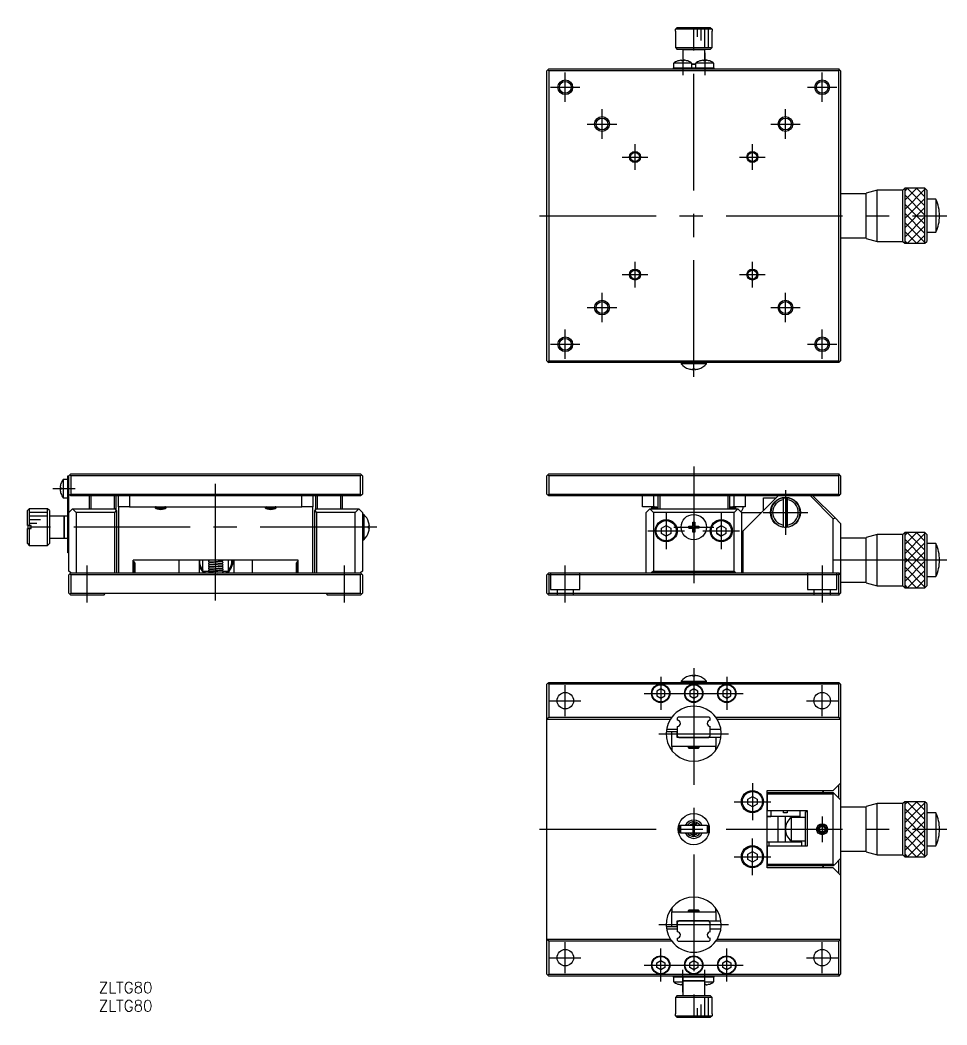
# Model space of a CAD drawing. Extents: x -184 to 367, y -136 to 138.
# Drawn here: x -183.6 to 69, y -135.6 to 138.1 of the extents above; entities that cross this region are included whole.
import ezdxf

# ---------------------------------------------------------------- set-up
doc = ezdxf.new("R2010")
doc.units = 0
doc.linetypes.add('CENTER', pattern=[50.8, 31.75, -6.35, 6.35, -6.35])
doc.linetypes.add('DASHED', pattern=[19.05, 12.7, -6.35])
doc.layers.get('0').update_dxf_attribs({"linetype": 'CONTINUOUS'})
doc.layers.add('CENTER', color=1, linetype='CENTER')
doc.styles.get("Standard").update_dxf_attribs({"font": 'txt.shx', "height": 3, "bigfont": 'bigfont.shx'})

msp = doc.modelspace()

# ---------------------------------------------------------------- linework, layer by layer
at = {"color": 7, "linetype": 'CONTINUOUS'}
for p, q in [((-5, 135.09), (-5, 130.59)), ((-5, 135.09), (-4.98, 135.09)), ((-4.98, 135.59), (-4.48, 136.09)), ((4.98, 135.59), (-4.98, 135.59)), ((-4.98, 135.09), (-4.98, 135.59)), ((-4.48, 136.09), (4.48, 136.09)), ((1, 133.5), (1, 135.59)), ((2, 132.5), (2, 135.59)), ((3, 130.59), (3, 135.59)), ((4, 130.59), (4, 135.5)), ((4.48, 136.09), (4.98, 135.59)), ((4.98, 135.59), (4.98, 135.09)), ((4.98, 135.09), (5, 135.09)), ((5, 130.59), (5, 135.09)), ((-5, 130.59), (5, 130.59)), ((-5, 130.59), (-4.5, 130.09)), ((4.5, 130.09), (-4.5, 130.09)), ((-3, 130.09), (-4.5, 130.09)), ((3, 130.09), (-3, 130.09)), ((-3, 130.09), (3, 130.09)), ((-3, 130.09), (-3, 126.96)), ((4.5, 130.09), (3, 130.09)), ((3, 126.96), (3, 130.09)), ((4.5, 130.09), (5, 130.59)), ((-5.5, 126.32), (-5.5, 125.09)), ((-0.5, 126.32), (-5.5, 126.32)), ((-4.32, 126.96), (-4.35, 126.96)), ((-4.32, 126.96), (-4.35, 126.96)), ((-3.3, 126.96), (-3.3, 127.17)), ((-2.7, 126.96), (-3.3, 126.96)), ((-2.7, 127.17), (-2.7, 126.96)), ((-1.65, 126.96), (-1.68, 126.96)), ((-1.65, 126.96), (-1.68, 126.96)), ((-0.5, 125.09), (-0.5, 126.32)), ((-0.5, 126.09), (0.5, 126.09)), ((0.5, 126.09), (-0.5, 126.09)), ((0.5, 126.32), (0.5, 125.09)), ((5.5, 126.32), (0.5, 126.32)), ((1.68, 126.96), (1.65, 126.96)), ((1.68, 126.96), (1.65, 126.96)), ((2.7, 126.96), (2.7, 127.17)), ((3.3, 126.96), (2.7, 126.96)), ((3.3, 127.17), (3.3, 126.96)), ((4.35, 126.96), (4.32, 126.96)), ((4.35, 126.96), (4.32, 126.96)), ((5.5, 125.09), (5.5, 126.32)), ((-39.75, 124.54), (-40, 124.29)), ((-40, 45.29), (-40, 124.29)), ((-39.5, 124.79), (-39.75, 124.54)), ((-39.5, 124.29), (-39.75, 124.54)), ((-39.5, 124.79), (-2.5, 124.79)), ((-39.5, 124.29), (-39.5, 45.29)), ((39.5, 124.29), (-39.5, 124.29)), ((-5.5, 124.79), (-5.5, 125.09)), ((-5.5, 125.09), (-2.5, 125.09)), ((-2.5, 125.09), (2.5, 125.09)), ((-2.5, 124.79), (2.5, 124.79)), ((-2.5, 124.79), (2.5, 124.79)), ((2.5, 125.09), (5.5, 125.09)), ((2.5, 124.79), (39.5, 124.79)), ((5.5, 125.09), (5.5, 124.79)), ((39.75, 124.54), (39.5, 124.79)), ((39.5, 124.29), (39.75, 124.54)), ((39.5, 45.29), (39.5, 124.29)), ((40, 124.29), (39.75, 124.54)), ((40, 124.29), (40, 45.29)), ((47, 90.79), (40, 90.79)), ((50, 91.79), (47, 90.99)), ((47, 78.59), (47, 90.99)), ((47, 90.99), (47, 90.99)), ((50, 77.79), (50, 91.79)), ((57, 91.79), (50, 91.79)), ((50, 91.79), (50, 91.79)), ((57.5, 92.29), (57, 91.79)), ((57, 77.79), (57, 91.79)), ((57, 91.79), (57, 91.79)), ((63, 92.29), (57.5, 92.29)), ((57.5, 92.29), (57.5, 77.29)), ((57.5, 89.01), (60.78, 92.29)), ((57.5, 91.51), (58.28, 92.29)), ((57.5, 92.29), (57.5, 92.29)), ((57.5, 86.51), (63, 92.01)), ((57.5, 90.47), (63, 84.97)), ((58.18, 92.29), (63, 87.47)), ((60.68, 92.29), (63, 89.97)), ((63, 77.29), (63, 92.29)), ((63.5, 91.79), (63, 92.29)), ((63.5, 91.79), (63.5, 77.79)), ((57.5, 84.01), (63, 89.51)), ((57.5, 87.97), (63, 82.47)), ((66, 89.29), (63.5, 89.29)), ((66, 89.29), (66, 80.29)), ((57.5, 81.51), (63, 87.01)), ((57.5, 85.47), (63, 79.97)), ((57.5, 79.01), (63, 84.51)), ((57.5, 82.97), (63, 77.47)), ((57.5, 80.47), (60.68, 77.29)), ((58.28, 77.29), (63, 82.01)), ((60.78, 77.29), (63, 79.51)), ((63.5, 80.29), (66, 80.29)), ((40, 78.79), (47, 78.79)), ((47, 78.59), (50, 77.79)), ((50, 77.79), (57, 77.79)), ((57, 77.79), (57.5, 77.29)), ((57.5, 77.97), (58.18, 77.29)), ((57.5, 77.29), (63, 77.29)), ((63, 77.29), (63.5, 77.79)), ((-40, 45.29), (-39.75, 45.04)), ((-39.5, 45.29), (-39.75, 45.04)), ((-39.75, 45.04), (-39.5, 44.79)), ((-39.5, 45.29), (39.5, 45.29)), ((39.5, 44.79), (-39.5, 44.79)), ((-3.45, 44.79), (-3.45, 44.45)), ((3.45, 44.45), (-3.45, 44.45)), ((3.45, 44.45), (3.45, 44.79)), ((39.75, 45.04), (39.5, 45.29)), ((39.5, 44.79), (39.75, 45.04)), ((39.75, 45.04), (40, 45.29)), ((-1.35, 43.1), (-1.35, 43.1)), ((-0.26, 43.1), (0.26, 43.1)), ((-0.26, 42.91), (-0.26, 43.1)), ((0.26, 43.1), (0.26, 42.91)), ((1.35, 43.1), (1.35, 43.1)), ((-170.59, 11), (-170.59, 14)), ((-170.59, 14), (-170.29, 14)), ((-170.29, 14), (-170.04, 14.25)), ((-170.29, 9), (-170.29, 14)), ((-169.79, 14.5), (-170.04, 14.25)), ((-170.04, 14.25), (-169.79, 14)), ((-169.79, 14.5), (-167.29, 14.5)), ((-90.79, 14), (-169.79, 14)), ((-169.79, 14), (-169.79, 9)), ((-167.29, 14.5), (-163.29, 14.5)), ((-163.29, 14.5), (-97.29, 14.5)), ((-97.29, 14.5), (-93.29, 14.5)), ((-93.29, 14.5), (-90.79, 14.5)), ((-90.79, 14.5), (-90.54, 14.25)), ((-90.79, 14), (-90.54, 14.25)), ((-90.79, 9), (-90.79, 14)), ((-90.54, 14.25), (-90.29, 14)), ((-90.29, 14), (-90.29, 9)), ((-40, 14), (-39.75, 14.25)), ((-40, 9), (-40, 14)), ((-39.5, 14.5), (-39.75, 14.25)), ((-39.75, 14.25), (-39.5, 14)), ((-39.5, 14.5), (39.5, 14.5)), ((39.5, 14), (-39.5, 14)), ((-39.5, 14), (-39.5, 9)), ((39.75, 14.25), (39.5, 14.5)), ((39.5, 14), (39.75, 14.25)), ((39.5, 9), (39.5, 14)), ((39.75, 14.25), (40, 14)), ((40, 14), (40, 9)), ((-172.46, 11.85), (-172.46, 11.82)), ((-170.59, 13), (-171.82, 13)), ((-171.82, 13), (-171.82, 8)), ((-170.59, 10.5), (-170.59, 11)), ((-170.59, 11), (-170.59, 10.5)), ((-172.67, 10.8), (-172.46, 10.8)), ((-172.46, 10.2), (-172.67, 10.2)), ((-172.46, 10.8), (-172.46, 10.2)), ((-172.46, 9.18), (-172.46, 9.15)), ((-170.59, -4), (-170.59, 10.5)), ((-170.29, 4), (-170.29, 9)), ((-170.29, 9), (-170.04, 8.75)), ((-170.04, 8.75), (-169.79, 9)), ((-169.79, 8.5), (-170.04, 8.75)), ((-169.79, 9), (-90.79, 9)), ((-167.29, 8.5), (-169.79, 8.5)), ((-163.29, 8.5), (-167.29, 8.5)), ((-164.79, 8.5), (-164.79, 5)), ((-164.29, 8.5), (-164.29, 5)), ((-157.29, 8.5), (-163.29, 8.5)), ((-157.99, 8.5), (-157.99, 5)), ((-157.49, 8.5), (-157.49, 4.95)), ((-153.29, 8.5), (-157.29, 8.5)), ((-156.79, 5.5), (-156.79, 8.5)), ((-153.79, 8.5), (-153.79, 5.5)), ((-146.79, 8.5), (-153.29, 8.5)), ((-143.79, 8.5), (-146.79, 8.5)), ((-116.79, 8.5), (-143.79, 8.5)), ((-113.79, 8.5), (-116.79, 8.5)), ((-107.29, 8.5), (-113.79, 8.5)), ((-103.29, 8.5), (-107.29, 8.5)), ((-106.79, 5.5), (-106.79, 8.5)), ((-103.79, 8.5), (-103.79, 5.5)), ((-97.29, 8.5), (-103.29, 8.5)), ((-103.09, 8.5), (-103.09, 4.95)), ((-102.6, 8.5), (-102.6, 5)), ((-93.29, 8.5), (-97.29, 8.5)), ((-96.29, 8.5), (-96.29, 5)), ((-95.79, 8.5), (-95.79, 5)), ((-90.79, 8.5), (-93.29, 8.5)), ((-90.79, 9), (-90.54, 8.75)), ((-90.54, 8.75), (-90.79, 8.5)), ((-90.54, 8.75), (-90.29, 9)), ((-40, 9), (-39.75, 8.75)), ((-39.75, 8.75), (-39.5, 9)), ((-39.75, 8.75), (-39.5, 8.5)), ((-39.5, 9), (39.5, 9)), ((-37, 8.5), (-39.5, 8.5)), ((-33, 8.5), (-37, 8.5)), ((-27, 8.5), (-33, 8.5)), ((-23, 8.5), (-27, 8.5)), ((23, 8.5), (-23, 8.5)), ((-14, 5.5), (-14, 8.5)), ((-11, 8.5), (-11, 5.5)), ((-9.75, 8.5), (-9.75, 5)), ((-9.25, 8.5), (-9.25, 5)), ((9.25, 8.5), (9.25, 5)), ((9.75, 8.5), (9.75, 5)), ((11, 5.5), (11, 8.5)), ((23, 8.5), (13.5, -1)), ((14, 8.5), (14, 5.5)), ((27, 8.5), (23, 8.5)), ((33, 8.5), (27, 8.5)), ((38, 2.29), (31.79, 8.5)), ((32.5, 8.5), (38.5, 2.5)), ((37, 8.5), (33, 8.5)), ((39.5, 8.5), (37, 8.5)), ((39.5, 9), (39.75, 8.75)), ((39.75, 8.75), (39.5, 8.5)), ((39.75, 8.75), (40, 9)), ((-171.82, 8), (-170.59, 8)), ((-156.79, 5.5), (-156.79, 0.5)), ((-153.79, 5.5), (-156.79, 5.5)), ((-153.79, 5.5), (-106.79, 5.5)), ((-116.41, 5.5), (-116.79, 5.43)), ((-103.79, 5.5), (-106.79, 5.5)), ((-103.79, 0.5), (-103.79, 5.5)), ((-11, 5.5), (-14, 5.5)), ((-11.5, 5.5), (-11.5, 5.25)), ((14, 5.5), (11, 5.5)), ((11.5, 5.25), (11.5, 5.5)), ((19, 4.5), (19, 8)), ((19, 8), (22.5, 8)), ((19, 8), (22.5, 8)), ((24.1, 8), (24.5, 8)), ((24.1, 8), (24.5, 8)), ((24.5, 8), (25, 8)), ((24.5, 8), (25, 8)), ((24.5, 7.46), (24.5, 7.97)), ((24.5, 0.54), (24.5, 7.46)), ((25, 8), (25.9, 8)), ((25, 8), (25.9, 8)), ((25.5, 0.03), (25.5, 7.97)), ((25.5, 7.97), (25.5, 7.46)), ((25.5, 7.46), (25.5, 0.54)), ((26.03, 7.97), (26.18, 7.82)), ((26.03, 7.97), (26.18, 7.82)), ((-181.09, 5), (-181.59, 4.5)), ((-181.59, 0.4), (-181.59, 4.5)), ((-176.09, 5), (-181.09, 5)), ((-181.09, 5), (-181.09, 0.4)), ((-176.09, 4), (-181.09, 4)), ((-176.09, 3), (-181.09, 3)), ((-175.59, 4.5), (-176.09, 5)), ((-176.09, 0), (-176.09, 5)), ((-175.59, 4.5), (-175.59, 0)), ((-171.59, 3), (-175.59, 3)), ((-170.59, 3), (-171.59, 3)), ((-171.59, 0), (-171.59, 3)), ((-171.59, 3), (-171.59, 0)), ((-170.29, 4), (-169.29, 5)), ((-170.29, -12), (-170.29, 4)), ((-169.29, 5), (-157.79, 5)), ((-168.29, 4), (-169.29, 5)), ((-157.79, 4), (-168.29, 4)), ((-168.29, 4), (-168.29, -12.5)), ((-157.29, 4.5), (-157.79, 5)), ((-157.79, 4), (-157.29, 4.5)), ((-157.79, -12.5), (-157.79, 4)), ((-157.49, 4.95), (-157.74, 4.95)), ((-157.49, 4.95), (-157.49, 4.7)), ((-157.29, 4.5), (-157.29, -12.5)), ((-146.79, 5.4), (-146.79, 5.25)), ((-146.79, 5.4), (-146.79, 5.4)), ((-146.79, 5.25), (-146.54, 5)), ((-146.79, 5.25), (-146.68, 5.25)), ((-146.68, 5.25), (-143.9, 5.25)), ((-145.29, 5), (-146.54, 5)), ((-144.04, 5), (-145.29, 5)), ((-144.04, 5), (-143.79, 5.25)), ((-143.9, 5.25), (-143.79, 5.25)), ((-143.79, 5.25), (-143.79, 5.4)), ((-143.79, 5.4), (-143.79, 5.4)), ((-116.79, 5.43), (-116.79, 5.4)), ((-116.79, 5.4), (-116.79, 5.25)), ((-116.79, 5.4), (-116.79, 5.4)), ((-116.79, 5.25), (-116.54, 5)), ((-116.79, 5.25), (-116.68, 5.25)), ((-116.68, 5.25), (-113.9, 5.25)), ((-115.29, 5), (-116.54, 5)), ((-114.04, 5), (-115.29, 5)), ((-114.04, 5), (-113.79, 5.25)), ((-113.9, 5.25), (-113.79, 5.25)), ((-113.79, 5.25), (-113.79, 5.4)), ((-113.79, 5.4), (-113.79, 5.4)), ((-102.79, 5), (-103.29, 4.5)), ((-103.29, -12.5), (-103.29, 4.5)), ((-103.29, 4.5), (-102.79, 4)), ((-103.09, 4.7), (-103.09, 4.95)), ((-103.09, 4.95), (-102.84, 4.95)), ((-102.79, 5), (-91.29, 5)), ((-92.29, 4), (-102.79, 4)), ((-102.79, 4), (-102.79, -12.5)), ((-91.29, 5), (-92.29, 4)), ((-92.29, -12.5), (-92.29, 4)), ((-91.29, 5), (-90.29, 4)), ((-90.29, 4), (-90.29, -12)), ((-89.95, 3.45), (-90.29, 3.45)), ((-89.95, 3.45), (-89.95, 0)), ((-12, 5), (-13, 4)), ((-13, -12.5), (-13, 4)), ((-12, 5), (-11, 4)), ((-12, 5), (-11.25, 5)), ((-11.5, 5.25), (-11.25, 5)), ((-11.5, 5.25), (-9.75, 5.25)), ((-11.25, 5), (-8.75, 5)), ((11, 4), (-11, 4)), ((-11, 4), (-11, -12)), ((-8.75, 5), (12, 5)), ((9.75, 5.25), (11.5, 5.25)), ((11, 4), (12, 5)), ((11, -12), (11, 4)), ((11.25, 5), (11.5, 5.25)), ((13, 4), (12, 5)), ((13, 4), (13, -12.5)), ((13, 4), (18.5, 4)), ((13, 4), (18.5, 4)), ((28.82, 5.18), (28.97, 5.03)), ((28.82, 5.18), (28.97, 5.03)), ((29, 4.9), (29, 4)), ((29, 4), (29, 3.1)), ((-181.09, 0.4), (-181.59, 0.4)), ((-178, 2), (-181.09, 2)), ((-179, 1), (-181.09, 1)), ((-180.59, 0.4), (-181.09, 0.4)), ((-180.59, -0.4), (-180.59, 0.4)), ((-176.09, -5), (-176.09, 0)), ((-175.59, 0), (-175.59, -4.5)), ((-171.59, -3), (-171.59, 0)), ((-171.59, 0), (-171.59, -3)), ((-156.79, 0.5), (-156.79, -12.5)), ((-103.79, -12.5), (-103.79, 0.5)), ((-89.95, 0), (-89.95, -3.45)), ((-88.6, 1.35), (-88.6, 1.35)), ((-88.6, 0.26), (-88.41, 0.26)), ((-88.6, -0.26), (-88.6, 0.26)), ((-8.75, -0.28), (-7.5, 0.44)), ((-7.5, 0.44), (-6.25, -0.28)), ((-1.35, 0.26), (-0.26, 0.26)), ((-1.35, -0.26), (-1.35, 0.26)), ((-0.52, -0.26), (-0.52, 0.26)), ((-0.26, 1.35), (0.26, 1.35)), ((-0.26, 0.26), (-0.26, 1.35)), ((-0.26, 0.52), (0.26, 0.52)), ((0.26, 1.35), (0.26, 0.26)), ((0.26, 0.26), (1.35, 0.26)), ((0.52, 0.26), (0.52, -0.26)), ((1.35, 0.26), (1.35, -0.26)), ((6.25, -0.28), (7.5, 0.44)), ((7.5, 0.44), (8.75, -0.28)), ((24.5, 0.03), (24.5, 0.54)), ((25.5, 0.54), (25.5, 0.03)), ((38, 2.29), (38.5, 2.5)), ((38, -12.5), (38, 2.29)), ((38.5, 2.5), (40, 1)), ((40, 1), (40, -13)), ((-181.59, -4.5), (-181.59, -0.4)), ((-181.59, -0.4), (-181.09, -0.4)), ((-181.09, -0.4), (-181.09, -5)), ((-181.09, -0.4), (-180.59, -0.4)), ((-88.41, -0.26), (-88.6, -0.26)), ((-88.6, -1.35), (-88.6, -1.35)), ((-8.75, -1.72), (-8.75, -0.28)), ((-7.5, -2.44), (-8.75, -1.72)), ((-8.75, -1.72), (-7.5, -2.44)), ((-6.25, -1.72), (-7.5, -2.44)), ((-7.5, -2.44), (-6.25, -1.72)), ((-6.25, -0.28), (-6.25, -1.72)), ((-0.26, -0.26), (-1.35, -0.26)), ((-1.35, -0.26), (-0.52, -0.26)), ((-0.26, -0.26), (-0.52, -0.26)), ((-0.26, -1.35), (-0.26, -0.26)), ((0.26, -0.52), (-0.26, -0.52)), ((0.26, -1.35), (-0.26, -1.35)), ((0.52, -0.26), (0.26, -0.26)), ((1.35, -0.26), (0.26, -0.26)), ((0.26, -0.26), (0.26, -1.35)), ((1.35, -0.26), (0.52, -0.26)), ((6.25, -1.72), (6.25, -0.28)), ((7.5, -2.44), (6.25, -1.72)), ((6.25, -1.72), (7.5, -2.44)), ((8.75, -1.72), (7.5, -2.44)), ((7.5, -2.44), (8.75, -1.72)), ((8.75, -0.28), (8.75, -1.72)), ((13.5, -2.5), (13, -2)), ((13.5, -12.5), (13.5, -1)), ((50, -2), (47, -2.8)), ((50, -16), (50, -2)), ((57, -2), (50, -2)), ((50, -2), (50, -2)), ((57.5, -1.5), (57, -2)), ((57, -16), (57, -2)), ((57, -2), (57, -2)), ((63, -1.5), (57.5, -1.5)), ((57.5, -1.5), (57.5, -16.5)), ((57.5, -4.78), (60.78, -1.5)), ((57.5, -2.28), (58.28, -1.5)), ((57.5, -1.5), (57.5, -1.5)), ((57.5, -7.28), (63, -1.78)), ((58.18, -1.5), (63, -6.32)), ((60.68, -1.5), (63, -3.82)), ((63, -16.5), (63, -1.5)), ((63.5, -2), (63, -1.5)), ((63.5, -2), (63.5, -16)), ((-181.59, -4.5), (-181.09, -5)), ((-181.09, -5), (-176.09, -5)), ((-176.09, -5), (-175.59, -4.5)), ((-175.59, -3), (-171.59, -3)), ((-171.59, -3), (-170.59, -3)), ((-170.59, -7), (-170.59, -4)), ((-90.29, -3.45), (-89.95, -3.45)), ((47, -3), (40, -3)), ((47, -15.2), (47, -2.8)), ((47, -2.8), (47, -2.8)), ((57.5, -3.32), (63, -8.82)), ((57.5, -9.78), (63, -4.28)), ((66, -4.5), (63.5, -4.5)), ((66, -4.5), (66, -13.5)), ((-170.29, -7), (-170.59, -7)), ((57.5, -5.82), (63, -11.32)), ((57.5, -12.28), (63, -6.78)), ((-107.79, -9), (-152.79, -9)), ((-152.79, -12.5), (-152.79, -9)), ((-152.54, -9.5), (-152.79, -9.5)), ((-152.29, -9.75), (-152.54, -9.5)), ((-152.54, -11), (-152.54, -9.5)), ((-152.29, -9.75), (-152.29, -11)), ((-140.29, -9), (-140.29, -12.5)), ((-134.79, -9), (-134.79, -12.5)), ((-133.79, -12), (-133.79, -9)), ((-132.1, -9.54), (-131, -9.66)), ((-132.1, -10.17), (-131, -10.29)), ((-132.1, -10.8), (-131, -10.92)), ((-132.09, -9.54), (-131.99, -9.51)), ((-132.09, -10.16), (-131.99, -10.14)), ((-132.09, -10.8), (-131.99, -10.77)), ((-130.27, -9), (-132.06, -9.14)), ((-128.61, -9.5), (-132.06, -9.76)), ((-128.61, -10.13), (-132.06, -10.4)), ((-128.61, -10.76), (-132.06, -11.03)), ((-128.52, -9.25), (-128.41, -9.21)), ((-128.52, -9.87), (-128.41, -9.83)), ((-128.52, -10.51), (-128.41, -10.47)), ((-128.38, -9.49), (-128.5, -9.44)), ((-128.38, -10.12), (-128.5, -10.07)), ((-128.38, -10.75), (-128.5, -10.7)), ((-128.41, -9.21), (-128.33, -9.14)), ((-128.41, -9.83), (-128.33, -9.77)), ((-128.41, -10.47), (-128.33, -10.4)), ((-128.3, -9.57), (-128.38, -9.49)), ((-128.3, -10.2), (-128.38, -10.12)), ((-128.3, -10.83), (-128.38, -10.75)), ((-128.33, -9.14), (-128.29, -9.04)), ((-128.33, -9.77), (-128.29, -9.67)), ((-128.33, -10.4), (-128.29, -10.31)), ((-128.33, -11.03), (-128.29, -10.93)), ((-128.29, -9.67), (-128.3, -9.57)), ((-128.29, -10.31), (-128.3, -10.2)), ((-128.29, -10.93), (-128.3, -10.83)), ((-128.29, -9.04), (-128.29, -9)), ((-126.79, -12), (-126.79, -9)), ((-125.29, -12.5), (-125.29, -9)), ((-120.29, -12.5), (-120.29, -9)), ((-108.04, -9.5), (-108.29, -9.75)), ((-108.29, -11), (-108.29, -9.75)), ((-107.79, -9.5), (-108.04, -9.5)), ((-108.04, -9.5), (-108.04, -11)), ((-107.79, -12.5), (-107.79, -9)), ((57.5, -8.32), (63, -13.82)), ((57.5, -14.78), (63, -9.28)), ((57.5, -10.82), (63, -16.32)), ((-169.79, -12.5), (-170.29, -12)), ((-170.29, -13), (-170.04, -12.75)), ((-170.29, -18), (-170.29, -13)), ((-169.79, -12.5), (-170.04, -12.75)), ((-170.04, -12.75), (-169.79, -13)), ((-169.79, -12.5), (-90.79, -12.5)), ((-90.79, -13), (-169.79, -13)), ((-169.79, -13), (-169.79, -18)), ((-152.54, -12.5), (-152.54, -11)), ((-152.54, -12.5), (-152.29, -12.25)), ((-152.29, -11), (-152.29, -12.25)), ((-133.79, -12), (-132.2, -12)), ((-133.79, -12), (-132.23, -12)), ((-132.1, -11.43), (-131, -11.55)), ((-132.1, -12.06), (-131.99, -12.03)), ((-132.1, -12.07), (-131, -12.18)), ((-132.09, -11.43), (-131.99, -11.4)), ((-128.65, -11.41), (-132.07, -11.67)), ((-128.65, -12.05), (-131.95, -12.26)), ((-128.58, -11.78), (-128.45, -11.74)), ((-128.43, -11.99), (-128.56, -11.96)), ((-128.52, -11.13), (-128.41, -11.09)), ((-128.35, -11.41), (-128.46, -11.35)), ((-128.46, -12.39), (-128.37, -12.34)), ((-128.45, -11.74), (-128.35, -11.68)), ((-128.33, -12.06), (-128.43, -11.99)), ((-128.42, -12), (-126.79, -12)), ((-128.41, -11.09), (-128.33, -11.03)), ((-128.39, -12), (-126.79, -12)), ((-128.37, -12.34), (-128.3, -12.26)), ((-128.29, -11.5), (-128.35, -11.41)), ((-128.35, -11.68), (-128.29, -11.6)), ((-128.29, -12.16), (-128.33, -12.06)), ((-128.3, -12.26), (-128.29, -12.16)), ((-128.29, -11.6), (-128.29, -11.5)), ((-108.29, -12.25), (-108.29, -11)), ((-108.29, -12.25), (-108.04, -12.5)), ((-108.04, -11), (-108.04, -12.5)), ((-90.29, -12), (-90.79, -12.5)), ((-90.79, -12.5), (-90.54, -12.75)), ((-90.79, -13), (-90.54, -12.75)), ((-90.79, -18), (-90.79, -13)), ((-90.54, -12.75), (-90.29, -13)), ((-90.29, -13), (-90.29, -18)), ((-40, -13), (-39.75, -12.75)), ((-40, -18), (-40, -13)), ((-39.5, -12.5), (-39.75, -12.75)), ((-39.75, -12.75), (-39.5, -13)), ((-39.5, -12.5), (-11.5, -12.5)), ((39.5, -13), (-39.5, -13)), ((-39.5, -13), (-39.5, -18)), ((-11, -12), (-11.5, -12.5)), ((11.5, -12.5), (-11.5, -12.5)), ((-11.5, -12.5), (11.5, -12.5)), ((-11, -12), (11, -12)), ((11.5, -12.5), (11, -12)), ((11.5, -12.5), (39.5, -12.5)), ((39.5, -12.5), (39.75, -12.75)), ((39.5, -13), (39.75, -12.75)), ((39.5, -18), (39.5, -13)), ((39.75, -12.75), (40, -13)), ((40, -13), (40, -18)), ((57.5, -13.32), (60.68, -16.5)), ((58.28, -16.5), (63, -11.78)), ((63.5, -13.5), (66, -13.5)), ((40, -15), (47, -15)), ((47, -15.2), (50, -16)), ((50, -16), (57, -16)), ((57, -16), (57.5, -16.5)), ((57.5, -15.82), (58.18, -16.5)), ((60.78, -16.5), (63, -14.28)), ((63, -16.5), (63.5, -16)), ((-170.29, -18), (-170.04, -18.25)), ((-170.04, -18.25), (-169.79, -18)), ((-170.04, -18.25), (-169.79, -18.5)), ((-169.79, -18), (-160.29, -18)), ((-160.79, -18.5), (-169.79, -18.5)), ((-160.79, -18.5), (-160.29, -18)), ((-160.29, -18), (-100.29, -18)), ((-100.29, -18), (-90.79, -18)), ((-100.29, -18), (-99.79, -18.5)), ((-90.79, -18.5), (-99.79, -18.5)), ((-90.79, -18), (-90.54, -18.25)), ((-90.79, -18.5), (-90.54, -18.25)), ((-90.54, -18.25), (-90.29, -18)), ((-40, -18), (-39.75, -18.25)), ((-39.75, -18.25), (-39.5, -18)), ((-39.5, -18.5), (-39.75, -18.25)), ((-39.5, -18), (39.5, -18)), ((-9, -18.5), (-39.5, -18.5)), ((0, -18.5), (-9, -18.5)), ((9, -18.5), (0, -18.5)), ((39.5, -18.5), (9, -18.5)), ((39.5, -18), (39.75, -18.25)), ((39.5, -18.5), (39.75, -18.25)), ((39.75, -18.25), (40, -18)), ((57.5, -16.5), (63, -16.5)), ((-1.35, -40.6), (-1.35, -40.6)), ((-1.35, -40.6), (-1.35, -40.6)), ((-0.26, -40.6), (-0.26, -40.41)), ((0.26, -40.6), (-0.26, -40.6)), ((0.26, -40.41), (0.26, -40.6)), ((1.35, -40.6), (1.35, -40.6)), ((1.35, -40.6), (1.35, -40.6)), ((-40, -42.79), (-39.75, -42.54)), ((-40, -52.29), (-40, -42.79)), ((-39.75, -42.54), (-39.5, -42.29)), ((-39.5, -42.79), (-39.75, -42.54)), ((-39.5, -42.29), (39.5, -42.29)), ((-9, -42.79), (-39.5, -42.79)), ((-39.5, -42.79), (-39.5, -51.79)), ((0, -42.79), (-9, -42.79)), ((-3.45, -41.95), (3.45, -41.95)), ((-3.45, -41.95), (-3.45, -42.29)), ((9, -42.79), (0, -42.79)), ((3.45, -42.29), (3.45, -41.95)), ((39.5, -42.79), (9, -42.79)), ((39.5, -42.29), (39.75, -42.54)), ((39.5, -42.79), (39.75, -42.54)), ((39.5, -51.79), (39.5, -42.79)), ((39.75, -42.54), (40, -42.79)), ((40, -42.79), (40, -52.29)), ((-9, -44.02), (-10.1, -44.66)), ((-10.1, -44.66), (-10.1, -45.93)), ((-10.1, -45.93), (-9, -46.56)), ((-7.9, -44.66), (-9, -44.02)), ((-9, -46.56), (-7.9, -45.93)), ((-7.9, -45.93), (-7.9, -44.66)), ((0, -44.02), (-1.1, -44.66)), ((-1.1, -44.66), (-1.1, -45.93)), ((-1.1, -45.93), (0, -46.56)), ((1.1, -44.66), (0, -44.02)), ((0, -46.56), (1.1, -45.93)), ((1.1, -45.93), (1.1, -44.66)), ((9, -44.02), (7.9, -44.66)), ((7.9, -44.66), (7.9, -45.93)), ((7.9, -45.93), (9, -46.56)), ((10.1, -44.66), (9, -44.02)), ((9, -46.56), (10.1, -45.93)), ((10.1, -45.93), (10.1, -44.66)), ((-40, -52.29), (-39.5, -51.79)), ((-39.5, -51.79), (-6, -51.79)), ((-4.2, -51.79), (-4.5, -52.09)), ((4.2, -51.79), (-4.2, -51.79)), ((4.5, -52.09), (4.2, -51.79)), ((6, -51.79), (39.5, -51.79)), ((40, -52.29), (39.5, -51.79)), ((-40, -112.29), (-40, -52.29)), ((-40, -52.29), (-6.34, -52.29)), ((-4.5, -52.09), (-4.5, -52.63)), ((-4.5, -54.33), (-4.5, -55.79)), ((4.5, -52.63), (4.5, -52.09)), ((4.5, -56.87), (4.5, -54.33)), ((6.34, -52.29), (40, -52.29)), ((40, -52.29), (40, -69.79)), ((-6, -55.79), (-7.48, -55.79)), ((-4.5, -55.09), (-7.4, -55.09)), ((-4.5, -55.79), (-6, -55.79)), ((-6, -59.79), (-6, -55.79)), ((-4.5, -55.79), (-4.5, -56.87)), ((-4.5, -56.87), (-4.5, -55.79)), ((-4.5, -56.87), (-4.08, -57.29)), ((-4.5, -57.29), (-4.5, -56.87)), ((-4.08, -57.29), (-4.5, -57.29)), ((-4.08, -57.29), (4.08, -57.29)), ((4.08, -57.29), (-4.08, -57.29)), ((4.08, -57.29), (4.5, -56.87)), ((6, -57.29), (4.08, -57.29)), ((7.4, -55.09), (4.5, -55.09)), ((4.5, -56.29), (7.5, -56.29)), ((7.43, -57.29), (6, -57.29)), ((6, -57.29), (6, -59.79)), ((6, -59.79), (-6, -59.79)), ((-6, -59.79), (-6, -60.79)), ((-1.5, -59.79), (-1.5, -60.04)), ((-1.5, -60.04), (1.5, -60.04)), ((-1.5, -60.04), (-1.25, -60.29)), ((1.25, -60.29), (1.5, -60.04)), ((1.5, -60.04), (1.5, -59.79)), ((6, -60.79), (6, -59.79)), ((1.25, -60.29), (-1.25, -60.29)), ((38, -71.79), (40, -69.79)), ((39.5, -73.79), (39.5, -70.29)), ((40, -69.79), (40, -74.29)), ((14.75, -74.07), (16, -73.35)), ((16, -73.35), (17.25, -74.07)), ((20, -71.79), (38, -71.79)), ((20, -72.79), (20, -71.79)), ((20, -72.29), (38, -72.29)), ((38, -72.79), (20, -72.79)), ((20, -72.79), (20, -77.29)), ((20, -77.29), (20, -72.79)), ((38, -72.29), (38.25, -72.54)), ((38.25, -72.54), (38, -72.79)), ((38, -91.79), (38, -72.79)), ((38.25, -72.54), (40, -74.29)), ((14.75, -75.51), (14.75, -74.07)), ((16, -76.24), (14.75, -75.51)), ((17.25, -75.51), (16, -76.24)), ((17.25, -74.07), (17.25, -75.51)), ((40, -74.29), (40, -90.29)), ((47, -76.29), (40, -76.29)), ((50, -75.29), (47, -76.09)), ((47, -88.49), (47, -76.09)), ((47, -76.09), (47, -76.09)), ((50, -89.29), (50, -75.29)), ((57, -75.29), (50, -75.29)), ((50, -75.29), (50, -75.29)), ((57.5, -74.79), (57, -75.29)), ((57, -89.29), (57, -75.29)), ((57, -75.29), (57, -75.29)), ((63, -74.79), (57.5, -74.79)), ((57.5, -74.79), (57.5, -89.79)), ((57.5, -78.08), (60.78, -74.79)), ((57.5, -75.58), (58.28, -74.79)), ((57.5, -74.79), (57.5, -74.79)), ((57.5, -80.58), (63, -75.08)), ((57.5, -76.62), (63, -82.12)), ((58.18, -74.79), (63, -79.62)), ((60.68, -74.79), (63, -77.12)), ((63, -89.79), (63, -74.79)), ((63.5, -75.29), (63, -74.79)), ((63.5, -75.29), (63.5, -89.29)), ((20, -86.79), (20, -77.29)), ((25.5, -77.29), (20, -77.29)), ((23, -78.79), (20, -78.79)), ((20, -78.79), (21, -78.79)), ((21, -77.29), (21, -78.79)), ((23, -85.79), (23, -78.79)), ((25, -78.79), (23, -78.79)), ((24.5, -77.79), (24.5, -77.29)), ((25.5, -77.79), (24.5, -77.79)), ((25, -82.29), (25, -78.79)), ((25, -85.79), (25, -78.79)), ((29, -78.79), (25, -78.79)), ((31, -77.29), (25.5, -77.29)), ((25.5, -77.29), (25.5, -77.79)), ((30.5, -79.12), (26.57, -79.12)), ((26.57, -79.12), (26.57, -82.34)), ((29, -78.79), (29, -77.29)), ((29, -79.12), (29, -78.79)), ((29, -79.12), (29, -78.79)), ((30.5, -86.79), (30.5, -77.54)), ((31, -77.54), (30.5, -77.54)), ((31, -86.79), (31, -77.29)), ((57.5, -83.08), (63, -77.58)), ((57.5, -79.12), (63, -84.62)), ((66, -77.79), (63.5, -77.79)), ((66, -77.79), (66, -86.79)), ((-3.65, -81.29), (-4, -81.39)), ((-4, -81.39), (-4, -81.65)), ((-4, -81.65), (-4, -83.2)), ((-3.65, -81.29), (-3.65, -81.59)), ((-0.25, -81.29), (-3.65, -81.29)), ((-3.65, -81.59), (-3.65, -83.29)), ((-0.25, -80.54), (-0.25, -84.04)), ((0.25, -84.04), (0.25, -80.54)), ((3.65, -81.29), (0.25, -81.29)), ((0.6, -80.92), (0.61, -80.92)), ((0.6, -80.92), (1.12, -81.29)), ((0.71, -80.72), (0.61, -80.92)), ((0.81, -80.46), (0.71, -80.72)), ((0.8, -80.46), (0.76, -80.44)), ((0.88, -80.5), (0.8, -80.46)), ((0.8, -80.46), (0.8, -80.46)), ((4, -81.39), (3.65, -81.29)), ((3.65, -81.29), (3.65, -81.59)), ((3.65, -81.59), (3.65, -83.29)), ((4, -81.39), (4, -81.65)), ((4, -81.65), (4, -83.2)), ((34.25, -81.86), (35, -81.43)), ((34.25, -82.73), (34.25, -81.86)), ((35, -81.43), (35.75, -81.86)), ((35.75, -81.86), (35.75, -82.73)), ((57.5, -85.58), (63, -80.08)), ((57.5, -81.62), (63, -87.12)), ((-4, -83.2), (-3.65, -83.29)), ((-3.65, -83.29), (-0.25, -83.29)), ((0.25, -83.29), (3.65, -83.29)), ((0.75, -84.14), (0.8, -84.13)), ((3.65, -83.29), (4, -83.2)), ((25, -85.79), (25, -82.29)), ((26.57, -82.34), (26.57, -85.47)), ((35, -83.16), (34.25, -82.73)), ((35.75, -82.73), (35, -83.16)), ((57.5, -88.08), (63, -82.58)), ((57.5, -84.12), (63, -89.62)), ((23, -85.79), (20, -85.79)), ((20, -86.79), (20, -91.79)), ((20, -91.79), (20, -86.79)), ((20, -86.79), (31, -86.79)), ((20.5, -85.79), (20.5, -86.79)), ((25, -85.79), (23, -85.79)), ((29, -85.79), (25, -85.79)), ((26.57, -85.47), (30.5, -85.47)), ((29, -85.79), (29, -85.47)), ((29, -85.79), (29, -85.47)), ((29.5, -85.79), (29, -85.79)), ((29.5, -85.79), (29, -85.79)), ((29.5, -86.79), (29.5, -85.79)), ((57.5, -86.62), (60.68, -89.79)), ((58.28, -89.79), (63, -85.08)), ((60.78, -89.79), (63, -87.58)), ((63.5, -86.79), (66, -86.79)), ((14.75, -89.07), (16, -88.35)), ((14.75, -90.51), (14.75, -89.07)), ((16, -88.35), (17.25, -89.07)), ((17.25, -89.07), (17.25, -90.51)), ((40, -90.29), (38.25, -92.04)), ((40, -88.29), (47, -88.29)), ((40, -90.29), (40, -94.79)), ((47, -88.49), (50, -89.29)), ((50, -89.29), (57, -89.29)), ((57, -89.29), (57.5, -89.79)), ((57.5, -89.12), (58.18, -89.79)), ((57.5, -89.79), (63, -89.79)), ((63, -89.79), (63.5, -89.29)), ((16, -91.24), (14.75, -90.51)), ((17.25, -90.51), (16, -91.24)), ((20, -91.79), (38, -91.79)), ((20, -92.79), (20, -91.79)), ((38, -92.29), (20, -92.29)), ((38, -92.79), (20, -92.79)), ((38, -91.79), (38.25, -92.04)), ((38.25, -92.04), (38, -92.29)), ((40, -94.79), (38, -92.79)), ((39.5, -94.29), (39.5, -90.79)), ((40, -94.79), (40, -112.29)), ((-6, -103.79), (-6, -104.79)), ((6, -104.79), (6, -103.79)), ((-6, -104.79), (6, -104.79)), ((-6, -108.79), (-6, -104.79)), ((-1.25, -104.29), (-1.5, -104.54)), ((1.5, -104.54), (-1.5, -104.54)), ((-1.5, -104.54), (-1.5, -104.79)), ((-1.25, -104.29), (1.25, -104.29)), ((1.5, -104.54), (1.25, -104.29)), ((1.5, -104.79), (1.5, -104.54)), ((6, -104.79), (6, -107.29)), ((-7.48, -108.79), (-6, -108.79)), ((-6, -108.79), (-4.5, -108.79)), ((-4.08, -107.29), (-4.5, -107.72)), ((-4.5, -107.29), (-4.08, -107.29)), ((-4.5, -107.72), (-4.5, -107.29)), ((-4.5, -107.72), (-4.5, -108.79)), ((-4.5, -108.79), (-4.5, -107.72)), ((-4.5, -108.79), (-4.5, -110.25)), ((4.08, -107.29), (-4.08, -107.29)), ((-4.08, -107.29), (4.08, -107.29)), ((4.5, -107.72), (4.08, -107.29)), ((4.08, -107.29), (6, -107.29)), ((4.5, -110.25), (4.5, -107.72)), ((4.5, -108.29), (7.5, -108.29)), ((6, -107.29), (7.43, -107.29)), ((-4.5, -109.49), (-7.4, -109.49)), ((-4.5, -111.95), (-4.5, -112.5)), ((7.4, -109.49), (4.5, -109.49)), ((4.5, -112.5), (4.5, -111.95)), ((-6.34, -112.29), (-40, -112.29)), ((-40, -121.79), (-40, -112.29)), ((-39.5, -112.79), (-40, -112.29)), ((-6, -112.79), (-39.5, -112.79)), ((-39.5, -112.79), (-39.5, -121.79)), ((-4.5, -112.5), (-4.2, -112.79)), ((-4.2, -112.79), (4.2, -112.79)), ((4.2, -112.79), (4.5, -112.5)), ((39.5, -112.79), (6, -112.79)), ((40, -112.29), (6.34, -112.29)), ((40, -112.29), (39.5, -112.79)), ((39.5, -121.79), (39.5, -112.79)), ((40, -112.29), (40, -121.79)), ((-10.1, -118.66), (-9, -118.02)), ((-10.1, -119.93), (-10.1, -118.66)), ((-9, -120.56), (-10.1, -119.93)), ((-9, -118.02), (-7.9, -118.66)), ((-7.9, -119.93), (-9, -120.56)), ((-7.9, -118.66), (-7.9, -119.93)), ((-1.1, -118.66), (0, -118.02)), ((-1.1, -119.93), (-1.1, -118.66)), ((0, -120.56), (-1.1, -119.93)), ((0, -118.02), (1.1, -118.66)), ((1.1, -119.93), (0, -120.56)), ((1.1, -118.66), (1.1, -119.93)), ((7.9, -118.66), (9, -118.02)), ((7.9, -119.93), (7.9, -118.66)), ((9, -120.56), (7.9, -119.93)), ((9, -118.02), (10.1, -118.66)), ((10.1, -119.93), (9, -120.56)), ((10.1, -118.66), (10.1, -119.93)), ((-39.75, -122.04), (-40, -121.79)), ((-39.75, -122.04), (-39.5, -121.79)), ((-39.5, -122.29), (-39.75, -122.04)), ((-39.5, -121.79), (-9, -121.79)), ((39.5, -122.29), (-39.5, -122.29)), ((-9, -121.79), (0, -121.79)), ((-5.5, -122.59), (-5.5, -122.29)), ((-5.5, -122.59), (-5.5, -123.82)), ((-2.5, -122.59), (-5.5, -122.59)), ((-3, -122.59), (-3, -123.59)), ((2.5, -122.59), (-2.5, -122.59)), ((0, -121.79), (9, -121.79)), ((5.5, -122.59), (2.5, -122.59)), ((3, -123.59), (3, -122.59)), ((5.5, -122.29), (5.5, -122.59)), ((5.5, -123.82), (5.5, -122.59)), ((9, -121.79), (39.5, -121.79)), ((39.75, -122.04), (39.5, -121.79)), ((39.75, -122.04), (39.5, -122.29)), ((40, -121.79), (39.75, -122.04)), ((-5.5, -123.82), (-3, -123.82)), ((-4.35, -124.46), (-4.32, -124.46)), ((-4.35, -124.46), (-4.32, -124.46)), ((-3.3, -124.67), (-3.3, -124.46)), ((-3.3, -124.46), (-3, -124.46)), ((3, -123.59), (-3, -123.59)), ((-3, -123.59), (3, -123.59)), ((-3, -123.59), (-3, -127.59)), ((3, -127.59), (3, -123.59)), ((3, -123.82), (5.5, -123.82)), ((3, -124.46), (3.3, -124.46)), ((3.3, -124.46), (3.3, -124.67)), ((4.32, -124.46), (4.35, -124.46)), ((4.32, -124.46), (4.35, -124.46)), ((-4.5, -127.59), (-5, -128.09)), ((5, -128.09), (-5, -128.09)), ((-5, -128.09), (-5, -132.59)), ((-4.5, -127.59), (4.5, -127.59)), ((3, -133.09), (3, -128.09)), ((4, -133.09), (4, -128.09)), ((5, -128.09), (4.5, -127.59)), ((5, -132.59), (5, -128.09)), ((1, -133.09), (1, -131)), ((2, -133.09), (2, -130)), ((-4.98, -132.59), (-5, -132.59)), ((-4.98, -132.59), (-5, -132.59)), ((-4.98, -133.09), (-4.98, -132.59)), ((-4.98, -133.09), (4.98, -133.09)), ((-4.48, -133.59), (-4.98, -133.09)), ((4.48, -133.59), (-4.48, -133.59)), ((4.48, -133.59), (-4.48, -133.59)), ((4.98, -133.09), (4.48, -133.59)), ((5, -132.59), (4.98, -132.59)), ((5, -132.59), (4.98, -132.59)), ((4.98, -132.59), (4.98, -133.09))]:
    msp.add_line(p, q, dxfattribs=at)
at = {"color": 3, "linetype": 'DASHED'}
for p, q in [((-39, -12.5), (-39, -17)), ((-31, -17), (-31, -12.5)), ((31, -12.5), (31, -17)), ((39, -17), (39, -12.5)), ((-39, -17), (-31, -17)), ((-37.25, -17), (-37.25, -18.5)), ((-32.75, -18.5), (-32.75, -17)), ((31, -17), (39, -17)), ((32.75, -17), (32.75, -18.5)), ((37.25, -18.5), (37.25, -17))]:
    msp.add_line(p, q, dxfattribs=at)
at = {"color": 3, "linetype": 'CONTINUOUS'}
for centre, radius in [((-35, 119.79), 2), ((35, 119.79), 2), ((-25, 109.79), 2), ((25, 109.79), 2), ((-16, 100.79), 1.5), ((16, 100.79), 1.5), ((-16, 68.79), 1.5), ((16, 68.79), 1.5), ((-25, 59.79), 2), ((25, 59.79), 2), ((-35, 49.79), 2), ((35, 49.79), 2), ((35, -82.29), 1.5)]:
    msp.add_circle(centre, radius, dxfattribs=at)
at = {"color": 7, "linetype": 'CONTINUOUS'}
for centre, radius in [((-35, 119.79), 1.62), ((35, 119.79), 1.62), ((-25, 109.79), 1.62), ((25, 109.79), 1.62), ((-16, 100.79), 1.23), ((16, 100.79), 1.23), ((-16, 68.79), 1.23), ((16, 68.79), 1.23), ((-25, 59.79), 1.62), ((25, 59.79), 1.62), ((-35, 49.79), 1.62), ((35, 49.79), 1.62), ((25, 4), 4.1), ((0, 0), 3.45), ((-7.5, -1), 3), ((-7.5, -1), 2.75), ((7.5, -1), 3), ((7.5, -1), 2.75), ((-9, -45.29), 2.5), ((-9, -45.29), 2.35), ((0, -45.29), 2.5), ((0, -45.29), 2.35), ((9, -45.29), 2.5), ((9, -45.29), 2.35), ((-35, -47.29), 2.25), ((35, -47.29), 2.25), ((16, -74.79), 3), ((16, -74.79), 2.75), ((0, -82.29), 4.25), ((35, -82.29), 1.23), ((35, -82.29), 1), ((16, -89.79), 3), ((16, -89.79), 2.75), ((-35, -117.29), 2.25), ((-9, -119.29), 2.5), ((-9, -119.29), 2.35), ((0, -119.29), 2.5), ((0, -119.29), 2.35), ((9, -119.29), 2.5), ((9, -119.29), 2.35), ((35, -117.29), 2.25)]:
    msp.add_circle(centre, radius, dxfattribs=at)
for centre, radius, start, end in [((-3, 123.19), 4, 109.7246, 128.6822), ((-3, 123.19), 3.99, 94.3134, 109.2682), ((-3, 123.19), 3.99, 70.7318, 85.6866), ((-3, 123.19), 4, 51.3178, 70.2754), ((3, 123.19), 4, 109.7246, 128.6822), ((3, 123.19), 3.99, 94.3134, 109.2682), ((3, 123.19), 3.99, 70.7318, 85.6866), ((3, 123.19), 4, 51.3178, 70.2754), ((56, 84.71), 11, 0.4337, 24.6239), ((56, 84.88), 11, 335.3761, 359.5663), ((0, 47.49), 4.6, 221.4096, 252.92), ((0, 47.49), 4.6, 287.08, 318.5904), ((0, 47.49), 4.59, 252.9344, 266.7546), ((0, 47.49), 4.59, 273.2454, 287.0656), ((-168.69, 10.5), 3.99, 160.7318, 175.6866), ((-168.69, 10.5), 4, 141.3178, 160.2754), ((-168.69, 10.5), 3.99, 184.3134, 199.2682), ((-168.69, 10.5), 4, 199.7246, 218.6822), ((-146.62, 5.21), 0.275, 95.8059, 118.4881), ((-146.46, 4.12), 1.38, 91.5909, 98.2032), ((-144.14, 3.99), 1.51, 82.4116, 89.699), ((-143.97, 5.18), 0.304, 63.4518, 83.7746), ((-114.13, 4.04), 1.46, 82.5576, 89.3002), ((-113.97, 5.18), 0.312, 61.4522, 84.2284), ((-11, 0.5), 5, 75.5225, 90), ((11, 0.5), 5, 90, 104.4775), ((12, 5.5), 1.5, 301.367, 0), ((25, 4), 4, 97.1808, 262.8192), ((25, 4), 3.5, 98.2132, 261.7868), ((25, 4), 4, 82.8192, 97.1808), ((25, 4), 4, 277.1808, 82.8192), ((25, 4), 3.5, 278.2132, 81.7868), ((-146.73, 5.4), 0.0646, 115.7341, 177.9924), ((-145.29, 7.44), 2.61, 249.2301, 290.7675), ((-143.86, 5.4), 0.0663, 1.9712, 66.7482), ((-115.29, 7.44), 2.61, 249.2437, 290.7541), ((-113.85, 5.4), 0.06, 357.8994, 62.4841), ((-92.99, 0), 4.6, 17.08, 48.5904), ((-92.99, 0), 4.59, 3.2454, 17.0656), ((25, 4), 4, 262.8192, 277.1808), ((-92.99, 0), 4.6, 311.4096, 342.92), ((-92.99, 0), 4.59, 342.9344, 356.7546), ((56, -9.08), 11, 0.4337, 24.6239), ((-130.29, -9), 4.75, 198.6717, 227.4631), ((-130.29, -9), 4.45, 180, 218.1388), ((-158, 356.21), 366.64, 274.0675, 274.6118), ((-158, 355.59), 366.64, 274.0675, 274.6118), ((-158, 354.95), 366.64, 274.0675, 274.6118), ((-129.91, -18.56), 9.24, 81.2445, 87.8912), ((-129.91, -19.2), 9.24, 81.2445, 87.8912), ((-129.91, -19.83), 9.24, 81.2445, 87.8912), ((-130.29, -9), 4.75, 312.5369, 0), ((-130.29, -9), 4.45, 321.8612, 0), ((56, -8.92), 11, 335.3761, 359.5663), ((-130.29, -9), 4.45, 222.3887, 231.8612), ((-158, 354.32), 366.64, 274.0675, 274.6118), ((-43.62, -1184.97), 1176.26, 94.14166, 94.3085), ((-139.4, 106.48), 119.38, 274.6497, 275.2607), ((-129.73, -18.03), 6.8, 79.2289, 88.6023), ((-130.16, -24.45), 12.59, 82.6844, 87.3036), ((-130.29, -9), 4.45, 308.1388, 317.6113), ((-130.29, -16), 2, 267.5099, 272.4901), ((0, -44.99), 4.6, 107.08, 138.5904), ((0, -44.99), 4.59, 93.2454, 107.0656), ((0, -44.99), 4.59, 72.9344, 86.7546), ((0, -44.99), 4.6, 41.4096, 72.92), ((0, -56.29), 7.5, 36.8699, 143.1301), ((0, -56.29), 7.5, 143.1301, 147.769), ((0, -56.29), 7.5, 32.231, 36.8699), ((0, -56.29), 7.5, 147.769, 32.231), ((-4.5, -53.48), 0.85, 270, 90), ((4.5, -53.48), 0.85, 90, 270), ((27.5, -78.29), 10, 36.8699, 40.5416), ((29, -82.29), 4, 127.4627, 180), ((56, -82.38), 11, 0.4337, 24.6239), ((0, -82.29), 2.5, 23.5782, 156.4218), ((0, -82.29), 2, 67.4222, 150.0143), ((0, -82.29), 1.5, 99.5769, 138.259), ((0, -80.54), 0.25, 0, 180), ((0.5, -81.15), 0.751, 66.6052, 110.9405), ((0.5, -81.15), 0.251, 117.8354, 179.9679), ((0.5, -81.15), 0.25, 66.8169, 117.5598), ((-1.21, -79.85), 2.1, 329.6003, 343.2645), ((0, -82.29), 2, 29.996, 66.4792), ((0, -82.29), 2.5, 203.5782, 336.4218), ((0, -82.29), 2, 210.0358, 269.3987), ((0, -82.29), 1.5, 221.8483, 260.4253), ((0, -84.04), 0.25, 180, 0), ((0, -82.29), 2, 270.6325, 329.9734), ((0, -82.29), 1.5, 279.5829, 318.1771), ((0.5, -83.44), 0.249, 179.8731, 293.2931), ((29, -82.29), 4, 180, 232.5373), ((56, -82.21), 11, 335.3761, 359.5663), ((27.5, -86.29), 10, 319.4584, 323.1301), ((0, -108.29), 7.5, 327.769, 212.231), ((-4.5, -111.1), 0.85, 270, 90), ((4.5, -111.1), 0.85, 90, 270), ((0, -108.29), 7.5, 212.231, 216.8699), ((0, -108.29), 7.5, 216.8699, 323.1301), ((0, -108.29), 7.5, 323.1301, 327.769), ((-3, -120.69), 4, 231.3178, 250.2754), ((-3, -120.69), 3.99, 250.7318, 265.6866), ((3, -120.69), 3.99, 274.3134, 289.2682), ((3, -120.69), 4, 289.7246, 308.6822)]:
    msp.add_arc(centre, radius, start, end, dxfattribs=at)
at = {"linetype": 'CONTINUOUS'}
for centre, radius, start, end in [((-132.04, -9.34), 0.207, 96.7619, 253.6068), ((-132.04, -9.97), 0.207, 96.7619, 253.6068), ((-132.04, -10.61), 0.207, 96.7619, 253.6068), ((-132.04, -11.23), 0.207, 96.7619, 253.6068), ((-132.05, -11.87), 0.204, 96.1199, 254.7995), ((-131.97, -12.47), 0.21, 86.7107, 187.5818)]:
    msp.add_arc(centre, radius, start, end, dxfattribs=at)
at = {"layer": 'CENTER', "color": 1, "linetype": 'CENTER'}
for p, q in [((0, 40.91), (0, 138.09)), ((-3, 129.17), (-3, 123.09)), ((3, 129.17), (3, 123.09)), ((-35, 115.79), (-35, 123.79)), ((35, 115.79), (35, 123.79)), ((-39, 119.79), (-31, 119.79)), ((31, 119.79), (39, 119.79)), ((-25, 105.79), (-25, 113.79)), ((25, 105.79), (25, 113.79)), ((-29, 109.79), (-21, 109.79)), ((21, 109.79), (29, 109.79)), ((-16, 97.29), (-16, 104.29)), ((16, 97.29), (16, 104.29)), ((-19.5, 100.79), (-12.5, 100.79)), ((12.5, 100.79), (19.5, 100.79)), ((-42, 84.79), (69, 84.79)), ((-16, 65.29), (-16, 72.29)), ((16, 65.29), (16, 72.29)), ((-19.5, 68.79), (-12.5, 68.79)), ((12.5, 68.79), (19.5, 68.79)), ((-25, 55.79), (-25, 63.79)), ((25, 55.79), (25, 63.79)), ((-29, 59.79), (-21, 59.79)), ((21, 59.79), (29, 59.79)), ((-35, 45.79), (-35, 53.79)), ((35, 45.79), (35, 53.79)), ((-39, 49.79), (-31, 49.79)), ((31, 49.79), (39, 49.79)), ((-130.29, -20), (-130.29, 16.5)), ((0, 16.5), (0, -20.5)), ((-174.67, 10.5), (-168.59, 10.5)), ((25, 10.1), (25, -2.1)), ((-7.5, 4), (-7.5, -6)), ((7.5, 4), (7.5, -6)), ((18.9, 4), (31.1, 4)), ((-86.41, 0), (-183.59, 0)), ((-5.45, 0), (5.45, 0)), ((-12.5, -1), (-2.5, -1)), ((2.5, -1), (12.5, -1)), ((-165.29, -20.5), (-165.29, -10.5)), ((-95.29, -10.5), (-95.29, -20.5)), ((-35, -20.5), (-35, -10.5)), ((35, -10.5), (35, -20.5)), ((69, -9), (38, -9)), ((-9, -40.79), (-9, -49.79)), ((0, -38.41), (0, -135.59)), ((9, -40.79), (9, -49.79)), ((-35, -51.54), (-35, -43.04)), ((35, -51.54), (35, -43.04)), ((-13.5, -45.29), (13.5, -45.29)), ((-39.25, -47.29), (-30.75, -47.29)), ((30.75, -47.29), (39.25, -47.29)), ((-9.5, -56.29), (9.5, -56.29)), ((16, -69.79), (16, -79.79)), ((11, -74.79), (21, -74.79)), ((35, -78.79), (35, -85.79)), ((-42, -82.29), (69, -82.29)), ((16, -94.79), (16, -84.79)), ((11, -89.79), (21, -89.79)), ((-9.5, -108.29), (9.5, -108.29)), ((-35, -121.54), (-35, -113.04)), ((-9, -123.79), (-9, -114.79)), ((9, -123.79), (9, -114.79)), ((35, -121.54), (35, -113.04)), ((-39.25, -117.29), (-30.75, -117.29)), ((30.75, -117.29), (39.25, -117.29)), ((-13.5, -119.29), (13.5, -119.29)), ((-3, -126.67), (-3, -120.59)), ((3, -126.67), (3, -120.59))]:
    msp.add_line(p, q, dxfattribs=at)

# ---------------------------------------------------------------- texts
at = {"color": 7, "linetype": 'CONTINUOUS'}
for p in [(-162.16, -126.94), (-162.16, -131.9)]:
    msp.add_text('ZLTG80', height=3, dxfattribs=at).set_placement(p)

doc.saveas('drawing.dxf')
